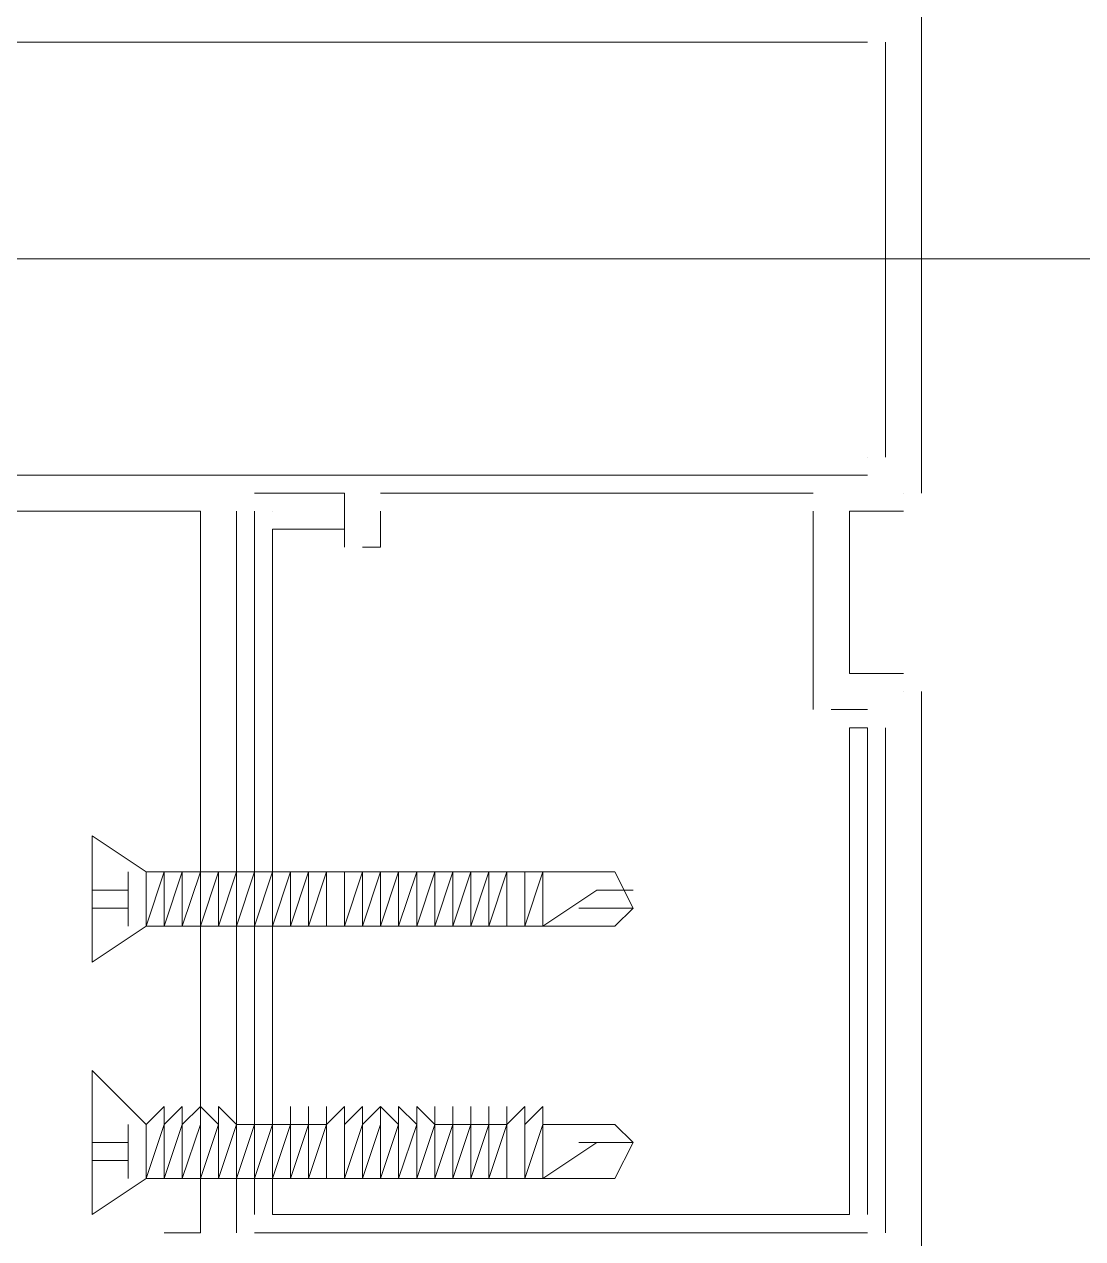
# Model space of a CAD drawing. Header units: millimetres. Extents: x 906 to 41302, y 848 to 28850.
# Drawn here: x 30548 to 30610.1, y 20603.3 to 20674.6 of the extents above; entities that cross this region are included whole.
import ezdxf

# ---------------------------------------------------------------- set-up
doc = ezdxf.new("R2010")
doc.units = ezdxf.units.MM
doc.layers.add('PDF_X-단위세대$및$주동평면도$A-DOOR', color=7, linetype='Continuous')
doc.layers.add('PDF_X-단위세대$및$주동평면도$A-ST-AXIS-CEN', color=7, linetype='Continuous')

msp = doc.modelspace()

# ---------------------------------------------------------------- linework, layer by layer
at = {"layer": 'PDF_X-단위세대$및$주동평면도$A-DOOR', "lineweight": 9}
for points in [[(30600.669, 20701.013), (30600.669, 20647.038)], [(30597.494, 20673.496), (30538.228, 20673.496)], [(30597.494, 20673.496), (30597.494, 20673.496)], [(30598.553, 20673.496), (30598.553, 20649.155)], [(30598.553, 20673.496), (30598.553, 20673.496)], [(30597.494, 20649.155), (30597.494, 20649.155)], [(30598.553, 20649.155), (30598.553, 20649.155)], [(30597.494, 20648.096), (30545.636, 20648.096)], [(30597.494, 20648.096), (30597.494, 20648.096)], [(30561.511, 20647.038), (30566.803, 20647.038)], [(30561.511, 20647.038), (30561.511, 20647.038)], [(30597.494, 20604.705), (30597.494, 20633.28), (30596.436, 20633.28), (30596.436, 20604.705), (30562.569, 20604.705), (30562.569, 20644.921), (30566.803, 20644.921), (30566.803, 20647.038), (30562.569, 20647.038)], [(30562.569, 20647.038), (30562.569, 20647.038)], [(30566.803, 20647.038), (30566.803, 20647.038)], [(30566.803, 20647.038), (30566.803, 20647.038)], [(30568.919, 20647.038), (30594.319, 20647.038)], [(30568.919, 20647.038), (30568.919, 20647.038)], [(30594.319, 20647.038), (30594.319, 20647.038)], [(30599.611, 20647.038), (30599.611, 20647.038)], [(30600.669, 20647.038), (30600.669, 20647.038)], [(30556.219, 20603.646), (30558.336, 20603.646), (30558.336, 20645.98), (30543.519, 20645.98)], [(30558.336, 20645.98), (30558.336, 20645.98)], [(30560.453, 20603.646), (30560.453, 20645.98)], [(30560.453, 20645.98), (30560.453, 20645.98)], [(30561.511, 20645.98), (30561.511, 20604.705)], [(30561.511, 20645.98), (30561.511, 20645.98)], [(30561.511, 20645.98), (30561.511, 20645.98)], [(30562.569, 20645.98), (30562.569, 20645.98)], [(30566.803, 20643.863), (30566.803, 20645.98)], [(30566.803, 20645.98), (30566.803, 20645.98)], [(30567.861, 20643.863), (30568.919, 20643.863), (30568.919, 20645.98)], [(30568.919, 20645.98), (30568.919, 20645.98)], [(30594.319, 20634.338), (30594.319, 20645.98)], [(30594.319, 20645.98), (30594.319, 20645.98)], [(30599.611, 20645.98), (30596.436, 20645.98), (30596.436, 20636.455), (30599.611, 20636.455)], [(30596.436, 20645.98), (30596.436, 20645.98)], [(30599.611, 20645.98), (30599.611, 20645.98)], [(30562.569, 20644.921), (30562.569, 20644.921)], [(30566.803, 20644.921), (30566.803, 20644.921)], [(30566.803, 20643.863), (30566.803, 20643.863)], [(30567.861, 20643.863), (30567.861, 20643.863)], [(30568.919, 20643.863), (30568.919, 20643.863)], [(30568.919, 20643.863), (30568.919, 20643.863)], [(30596.436, 20636.455), (30596.436, 20636.455)], [(30599.611, 20636.455), (30599.611, 20636.455)], [(30599.611, 20635.396), (30599.611, 20635.396)], [(30600.669, 20592.005), (30600.669, 20619.521), (30600.669, 20635.396)], [(30600.669, 20635.396), (30600.669, 20635.396)], [(30594.319, 20634.338), (30594.319, 20634.338)], [(30597.494, 20634.338), (30595.378, 20634.338)], [(30595.378, 20634.338), (30595.378, 20634.338)], [(30597.494, 20634.338), (30597.494, 20634.338)], [(30596.436, 20633.28), (30596.436, 20633.28)], [(30597.494, 20633.28), (30597.494, 20633.28)], [(30597.494, 20633.28), (30597.494, 20633.28)], [(30598.553, 20633.28), (30598.553, 20603.646)], [(30598.553, 20633.28), (30598.553, 20633.28)], [(30555.161, 20621.638), (30551.986, 20619.521), (30551.986, 20626.93), (30555.161, 20624.813), (30555.161, 20621.638), (30551.986, 20619.521), (30551.986, 20626.93), (30555.161, 20624.813), (30555.161, 20623.755)], [(30551.986, 20626.93), (30551.986, 20626.93)], [(30554.103, 20624.813), (30554.103, 20621.638)], [(30555.161, 20624.813), (30555.161, 20624.813)], [(30555.161, 20624.813), (30555.161, 20624.813)], [(30555.161, 20624.813), (30555.161, 20624.813)], [(30555.161, 20624.813), (30555.161, 20624.813)], [(30559.394, 20621.638), (30558.336, 20621.638), (30559.394, 20624.813), (30559.394, 20621.638), (30558.336, 20621.638), (30557.278, 20621.638), (30556.219, 20621.638)], [(30559.394, 20624.813), (30558.336, 20624.813), (30557.278, 20624.813), (30556.219, 20624.813)], [(30556.219, 20624.813), (30556.219, 20624.813)], [(30556.219, 20624.813), (30556.219, 20624.813)], [(30556.219, 20624.813), (30556.219, 20624.813)], [(30557.278, 20624.813), (30557.278, 20624.813)], [(30557.278, 20624.813), (30557.278, 20624.813)], [(30558.336, 20624.813), (30558.336, 20624.813)], [(30558.336, 20624.813), (30558.336, 20624.813)], [(30558.336, 20624.813), (30558.336, 20624.813)], [(30558.336, 20624.813), (30558.336, 20624.813)], [(30559.394, 20624.813), (30559.394, 20624.813)], [(30559.394, 20624.813), (30559.394, 20624.813)], [(30559.394, 20624.813), (30559.394, 20624.813)], [(30559.394, 20624.813), (30559.394, 20624.813)], [(30560.453, 20624.813), (30560.453, 20624.813)], [(30560.453, 20624.813), (30560.453, 20624.813)], [(30560.453, 20624.813), (30560.453, 20624.813)], [(30560.453, 20624.813), (30560.453, 20621.638), (30560.453, 20624.813)], [(30560.453, 20624.813), (30560.453, 20621.638), (30560.453, 20624.813)], [(30560.453, 20624.813), (30560.453, 20624.813)], [(30560.453, 20624.813), (30560.453, 20624.813)], [(30560.453, 20624.813), (30560.453, 20624.813)], [(30560.453, 20624.813), (30560.453, 20624.813)], [(30560.453, 20624.813), (30560.453, 20624.813)], [(30560.453, 20624.813), (30560.453, 20624.813)], [(30561.511, 20624.813), (30561.511, 20624.813)], [(30561.511, 20624.813), (30561.511, 20624.813)], [(30561.511, 20624.813), (30561.511, 20624.813)], [(30561.511, 20624.813), (30561.511, 20624.813)], [(30561.511, 20624.813), (30561.511, 20624.813)], [(30561.511, 20624.813), (30561.511, 20624.813)], [(30562.569, 20624.813), (30562.569, 20624.813)], [(30562.569, 20624.813), (30562.569, 20624.813)], [(30562.569, 20624.813), (30562.569, 20624.813)], [(30562.569, 20624.813), (30563.628, 20624.813), (30563.628, 20621.638)], [(30562.569, 20624.813), (30562.569, 20624.813)], [(30562.569, 20624.813), (30562.569, 20624.813)], [(30563.628, 20624.813), (30563.628, 20624.813)], [(30563.628, 20624.813), (30563.628, 20624.813)], [(30563.628, 20624.813), (30563.628, 20624.813)], [(30564.686, 20624.813), (30564.686, 20624.813)], [(30564.686, 20624.813), (30564.686, 20624.813)], [(30564.686, 20624.813), (30564.686, 20624.813)], [(30564.686, 20624.813), (30564.686, 20624.813)], [(30565.744, 20624.813), (30565.744, 20624.813)], [(30565.744, 20624.813), (30565.744, 20624.813)], [(30565.744, 20621.638), (30565.744, 20624.813), (30565.744, 20621.638)], [(30565.744, 20624.813), (30565.744, 20624.813)], [(30565.744, 20624.813), (30565.744, 20624.813)], [(30565.744, 20624.813), (30565.744, 20624.813)], [(30565.744, 20624.813), (30565.744, 20624.813)], [(30565.744, 20624.813), (30565.744, 20624.813)], [(30565.744, 20621.638), (30565.744, 20624.813), (30565.744, 20621.638)], [(30567.861, 20624.813), (30566.803, 20621.638), (30566.803, 20624.813), (30565.744, 20624.813)], [(30565.744, 20624.813), (30565.744, 20624.813)], [(30566.803, 20624.813), (30566.803, 20621.638), (30566.803, 20624.813)], [(30566.803, 20624.813), (30566.803, 20624.813)], [(30566.803, 20624.813), (30566.803, 20624.813)], [(30566.803, 20624.813), (30566.803, 20624.813)], [(30567.861, 20624.813), (30567.861, 20624.813)], [(30567.861, 20624.813), (30567.861, 20624.813)], [(30567.861, 20624.813), (30567.861, 20624.813)], [(30567.861, 20624.813), (30567.861, 20624.813)], [(30567.861, 20624.813), (30567.861, 20624.813)], [(30568.919, 20624.813), (30568.919, 20624.813)], [(30568.919, 20624.813), (30568.919, 20624.813)], [(30568.919, 20624.813), (30568.919, 20624.813)], [(30568.919, 20624.813), (30568.919, 20624.813)], [(30568.919, 20624.813), (30568.919, 20624.813)], [(30568.919, 20624.813), (30568.919, 20624.813)], [(30572.094, 20621.638), (30572.094, 20624.813), (30571.036, 20621.638), (30571.036, 20624.813), (30569.978, 20621.638), (30569.978, 20624.813), (30571.036, 20624.813), (30572.094, 20624.813), (30573.153, 20624.813), (30573.153, 20621.638), (30572.094, 20621.638), (30571.036, 20621.638)], [(30569.978, 20624.813), (30569.978, 20624.813)], [(30569.978, 20624.813), (30569.978, 20624.813)], [(30569.978, 20624.813), (30569.978, 20624.813)], [(30569.978, 20624.813), (30569.978, 20624.813)], [(30569.978, 20624.813), (30569.978, 20624.813)], [(30569.978, 20624.813), (30569.978, 20624.813)], [(30571.036, 20624.813), (30571.036, 20624.813)], [(30571.036, 20624.813), (30571.036, 20624.813)], [(30571.036, 20624.813), (30571.036, 20624.813)], [(30571.036, 20621.638), (30572.094, 20624.813), (30571.036, 20621.638)], [(30571.036, 20624.813), (30571.036, 20624.813)], [(30572.094, 20624.813), (30572.094, 20624.813)], [(30572.094, 20624.813), (30572.094, 20624.813)], [(30572.094, 20624.813), (30572.094, 20624.813)], [(30572.094, 20624.813), (30572.094, 20624.813)], [(30573.153, 20624.813), (30573.153, 20624.813)], [(30573.153, 20624.813), (30573.153, 20624.813)], [(30573.153, 20624.813), (30573.153, 20624.813)], [(30573.153, 20624.813), (30573.153, 20624.813)], [(30574.211, 20621.638), (30575.269, 20621.638), (30575.269, 20624.813)], [(30574.211, 20624.813), (30574.211, 20624.813)], [(30574.211, 20624.813), (30574.211, 20624.813)], [(30574.211, 20624.813), (30574.211, 20624.813)], [(30574.211, 20624.813), (30574.211, 20624.813)], [(30574.211, 20624.813), (30574.211, 20624.813)], [(30574.211, 20624.813), (30574.211, 20624.813)], [(30574.211, 20624.813), (30574.211, 20624.813)], [(30575.269, 20624.813), (30575.269, 20624.813)], [(30575.269, 20624.813), (30575.269, 20624.813)], [(30575.269, 20624.813), (30575.269, 20624.813)], [(30575.269, 20624.813), (30575.269, 20624.813)], [(30575.269, 20624.813), (30575.269, 20624.813)], [(30575.269, 20624.813), (30575.269, 20624.813)], [(30575.269, 20624.813), (30575.269, 20624.813)], [(30575.269, 20624.813), (30575.269, 20624.813)], [(30576.328, 20621.638), (30576.328, 20624.813), (30576.328, 20621.638)], [(30576.328, 20624.813), (30576.328, 20624.813)], [(30576.328, 20624.813), (30576.328, 20624.813)], [(30576.328, 20624.813), (30576.328, 20621.638)], [(30576.328, 20624.813), (30576.328, 20624.813)], [(30576.328, 20624.813), (30576.328, 20624.813)], [(30577.386, 20621.638), (30577.386, 20624.813), (30577.386, 20621.638)], [(30577.386, 20624.813), (30577.386, 20624.813)], [(30577.386, 20621.638), (30577.386, 20624.813), (30577.386, 20621.638)], [(30577.386, 20624.813), (30577.386, 20624.813)], [(30577.386, 20624.813), (30577.386, 20624.813)], [(30577.386, 20624.813), (30577.386, 20624.813)], [(30577.386, 20624.813), (30577.386, 20624.813)], [(30577.386, 20624.813), (30577.386, 20624.813)], [(30577.386, 20624.813), (30577.386, 20624.813)], [(30577.386, 20624.813), (30577.386, 20624.813)], [(30578.444, 20624.813), (30578.444, 20624.813)], [(30578.444, 20624.813), (30578.444, 20624.813)], [(30578.444, 20624.813), (30578.444, 20624.813)], [(30578.444, 20624.813), (30578.444, 20624.813)], [(30578.444, 20624.813), (30578.444, 20624.813)], [(30578.444, 20624.813), (30578.444, 20624.813)], [(30578.444, 20621.638), (30578.444, 20624.813), (30578.444, 20621.638)], [(30578.444, 20624.813), (30578.444, 20624.813)], [(30582.678, 20624.813), (30582.678, 20624.813)], [(30551.986, 20623.755), (30554.103, 20623.755), (30554.103, 20622.696), (30551.986, 20622.696)], [(30578.444, 20621.638), (30581.619, 20623.755), (30583.736, 20623.755)], [(30583.736, 20622.696), (30580.561, 20622.696)], [(30583.736, 20622.696), (30583.736, 20622.696)], [(30555.161, 20621.638), (30555.161, 20621.638)], [(30555.161, 20621.638), (30555.161, 20621.638)], [(30555.161, 20621.638), (30555.161, 20621.638)], [(30556.219, 20621.638), (30556.219, 20621.638)], [(30556.219, 20621.638), (30556.219, 20621.638)], [(30556.219, 20621.638), (30556.219, 20621.638)], [(30556.219, 20621.638), (30556.219, 20621.638)], [(30557.278, 20621.638), (30557.278, 20621.638)], [(30557.278, 20621.638), (30557.278, 20621.638)], [(30557.278, 20621.638), (30557.278, 20621.638)], [(30557.278, 20621.638), (30557.278, 20621.638)], [(30558.336, 20621.638), (30558.336, 20621.638)], [(30558.336, 20621.638), (30558.336, 20621.638)], [(30558.336, 20621.638), (30558.336, 20621.638)], [(30558.336, 20621.638), (30558.336, 20621.638)], [(30559.394, 20621.638), (30559.394, 20621.638)], [(30559.394, 20621.638), (30559.394, 20621.638)], [(30559.394, 20621.638), (30559.394, 20621.638)], [(30559.394, 20621.638), (30559.394, 20621.638)], [(30559.394, 20621.638), (30559.394, 20621.638)], [(30559.394, 20621.638), (30559.394, 20621.638)], [(30560.453, 20621.638), (30560.453, 20621.638)], [(30560.453, 20621.638), (30560.453, 20621.638)], [(30560.453, 20621.638), (30560.453, 20621.638)], [(30560.453, 20621.638), (30560.453, 20621.638)], [(30560.453, 20621.638), (30560.453, 20621.638)], [(30560.453, 20621.638), (30560.453, 20621.638)], [(30560.453, 20621.638), (30560.453, 20621.638)], [(30560.453, 20621.638), (30560.453, 20621.638)], [(30561.511, 20621.638), (30561.511, 20621.638)], [(30561.511, 20621.638), (30561.511, 20621.638)], [(30561.511, 20621.638), (30561.511, 20621.638)], [(30561.511, 20621.638), (30561.511, 20621.638)], [(30561.511, 20621.638), (30561.511, 20621.638)], [(30561.511, 20621.638), (30561.511, 20621.638)], [(30561.511, 20621.638), (30561.511, 20621.638)], [(30562.569, 20621.638), (30562.569, 20621.638)], [(30562.569, 20621.638), (30562.569, 20621.638)], [(30562.569, 20621.638), (30562.569, 20621.638)], [(30562.569, 20621.638), (30562.569, 20621.638)], [(30562.569, 20621.638), (30562.569, 20621.638)], [(30562.569, 20621.638), (30562.569, 20621.638)], [(30562.569, 20621.638), (30562.569, 20621.638)], [(30563.628, 20621.638), (30563.628, 20621.638)], [(30563.628, 20621.638), (30563.628, 20621.638)], [(30563.628, 20621.638), (30563.628, 20621.638)], [(30563.628, 20621.638), (30563.628, 20621.638)], [(30563.628, 20621.638), (30563.628, 20621.638)], [(30563.628, 20621.638), (30563.628, 20621.638)], [(30564.686, 20621.638), (30564.686, 20621.638)], [(30564.686, 20621.638), (30564.686, 20621.638)], [(30564.686, 20621.638), (30564.686, 20621.638)], [(30564.686, 20621.638), (30564.686, 20621.638)], [(30564.686, 20621.638), (30564.686, 20621.638)], [(30564.686, 20621.638), (30564.686, 20621.638)], [(30564.686, 20621.638), (30564.686, 20621.638)], [(30564.686, 20621.638), (30564.686, 20621.638)], [(30565.744, 20621.638), (30565.744, 20621.638)], [(30565.744, 20621.638), (30565.744, 20621.638)], [(30565.744, 20621.638), (30565.744, 20621.638)], [(30565.744, 20621.638), (30565.744, 20621.638)], [(30565.744, 20621.638), (30565.744, 20621.638)], [(30565.744, 20621.638), (30565.744, 20621.638)], [(30566.803, 20621.638), (30566.803, 20621.638)], [(30566.803, 20621.638), (30566.803, 20621.638)], [(30566.803, 20621.638), (30566.803, 20621.638)], [(30566.803, 20621.638), (30566.803, 20621.638)], [(30566.803, 20621.638), (30566.803, 20621.638)], [(30566.803, 20621.638), (30566.803, 20621.638)], [(30567.861, 20621.638), (30567.861, 20621.638)], [(30567.861, 20621.638), (30567.861, 20621.638)], [(30567.861, 20621.638), (30567.861, 20621.638)], [(30567.861, 20621.638), (30567.861, 20621.638)], [(30568.919, 20621.638), (30568.919, 20621.638)], [(30568.919, 20621.638), (30568.919, 20621.638)], [(30568.919, 20621.638), (30568.919, 20621.638)], [(30568.919, 20621.638), (30568.919, 20621.638)], [(30568.919, 20621.638), (30568.919, 20621.638)], [(30568.919, 20621.638), (30568.919, 20621.638)], [(30568.919, 20621.638), (30568.919, 20621.638)], [(30569.978, 20621.638), (30569.978, 20621.638)], [(30569.978, 20621.638), (30569.978, 20621.638)], [(30569.978, 20621.638), (30569.978, 20621.638)], [(30569.978, 20621.638), (30569.978, 20621.638)], [(30571.036, 20621.638), (30571.036, 20621.638)], [(30571.036, 20621.638), (30571.036, 20621.638)], [(30571.036, 20621.638), (30571.036, 20621.638)], [(30571.036, 20621.638), (30571.036, 20621.638)], [(30572.094, 20621.638), (30572.094, 20621.638)], [(30572.094, 20621.638), (30572.094, 20621.638)], [(30572.094, 20621.638), (30572.094, 20621.638)], [(30573.153, 20621.638), (30573.153, 20621.638)], [(30573.153, 20621.638), (30573.153, 20621.638)], [(30573.153, 20621.638), (30573.153, 20621.638)], [(30573.153, 20621.638), (30573.153, 20621.638)], [(30573.153, 20621.638), (30573.153, 20621.638)], [(30573.153, 20621.638), (30573.153, 20621.638)], [(30574.211, 20621.638), (30574.211, 20621.638)], [(30574.211, 20621.638), (30574.211, 20621.638)], [(30574.211, 20621.638), (30574.211, 20621.638)], [(30574.211, 20621.638), (30574.211, 20621.638)], [(30574.211, 20621.638), (30574.211, 20621.638)], [(30574.211, 20621.638), (30574.211, 20621.638)], [(30575.269, 20621.638), (30575.269, 20621.638)], [(30575.269, 20621.638), (30575.269, 20621.638)], [(30575.269, 20621.638), (30575.269, 20621.638)], [(30575.269, 20621.638), (30575.269, 20621.638)], [(30575.269, 20621.638), (30575.269, 20621.638)], [(30576.328, 20621.638), (30576.328, 20621.638)], [(30576.328, 20621.638), (30576.328, 20621.638)], [(30576.328, 20621.638), (30576.328, 20621.638)], [(30576.328, 20621.638), (30576.328, 20621.638)], [(30576.328, 20621.638), (30576.328, 20621.638)], [(30576.328, 20621.638), (30576.328, 20621.638)], [(30577.386, 20621.638), (30577.386, 20621.638)], [(30577.386, 20621.638), (30577.386, 20621.638)], [(30577.386, 20621.638), (30577.386, 20621.638)], [(30577.386, 20621.638), (30577.386, 20621.638)], [(30577.386, 20621.638), (30577.386, 20621.638)], [(30577.386, 20621.638), (30577.386, 20621.638)], [(30577.386, 20621.638), (30577.386, 20621.638)], [(30578.444, 20621.638), (30578.444, 20621.638)], [(30578.444, 20621.638), (30578.444, 20621.638)], [(30578.444, 20621.638), (30578.444, 20621.638)], [(30578.444, 20621.638), (30578.444, 20621.638)], [(30600.669, 20619.521), (30600.669, 20619.521)], [(30555.161, 20606.821), (30551.986, 20604.705), (30551.986, 20613.171), (30555.161, 20609.996), (30555.161, 20606.821), (30551.986, 20604.705), (30551.986, 20613.171), (30555.161, 20609.996), (30555.161, 20608.938)], [(30551.986, 20613.171), (30551.986, 20613.171)], [(30559.394, 20609.996), (30558.336, 20611.055), (30558.336, 20609.996), (30558.336, 20611.055), (30557.278, 20609.996), (30557.278, 20611.055), (30556.219, 20609.996)], [(30556.219, 20611.055), (30556.219, 20611.055)], [(30557.278, 20611.055), (30557.278, 20611.055)], [(30558.336, 20611.055), (30558.336, 20611.055)], [(30559.394, 20611.055), (30559.394, 20611.055)], [(30559.394, 20611.055), (30559.394, 20611.055)], [(30559.394, 20611.055), (30559.394, 20611.055)], [(30559.394, 20611.055), (30559.394, 20611.055)], [(30560.453, 20611.055), (30560.453, 20611.055)], [(30560.453, 20611.055), (30560.453, 20611.055)], [(30560.453, 20611.055), (30560.453, 20611.055)], [(30560.453, 20611.055), (30560.453, 20611.055)], [(30561.511, 20611.055), (30561.511, 20611.055)], [(30561.511, 20611.055), (30561.511, 20611.055)], [(30561.511, 20611.055), (30561.511, 20611.055)], [(30561.511, 20611.055), (30561.511, 20611.055)], [(30562.569, 20611.055), (30562.569, 20611.055)], [(30562.569, 20611.055), (30562.569, 20611.055)], [(30562.569, 20611.055), (30562.569, 20611.055)], [(30562.569, 20609.996), (30562.569, 20611.055), (30562.569, 20609.996), (30563.628, 20609.996), (30563.628, 20606.821)], [(30562.569, 20611.055), (30562.569, 20611.055)], [(30563.628, 20611.055), (30563.628, 20611.055)], [(30563.628, 20611.055), (30563.628, 20611.055)], [(30564.686, 20611.055), (30564.686, 20611.055)], [(30564.686, 20611.055), (30564.686, 20611.055)], [(30564.686, 20611.055), (30564.686, 20611.055)], [(30564.686, 20611.055), (30564.686, 20611.055)], [(30565.744, 20611.055), (30565.744, 20611.055)], [(30565.744, 20611.055), (30565.744, 20611.055)], [(30565.744, 20611.055), (30565.744, 20611.055)], [(30567.861, 20609.996), (30566.803, 20606.821), (30566.803, 20609.996), (30566.803, 20611.055), (30566.803, 20609.996), (30566.803, 20611.055), (30565.744, 20609.996)], [(30565.744, 20611.055), (30565.744, 20611.055)], [(30566.803, 20611.055), (30566.803, 20611.055)], [(30567.861, 20611.055), (30567.861, 20611.055)], [(30567.861, 20611.055), (30567.861, 20611.055)], [(30568.919, 20611.055), (30568.919, 20611.055)], [(30568.919, 20611.055), (30568.919, 20611.055)], [(30568.919, 20611.055), (30568.919, 20611.055)], [(30568.919, 20611.055), (30568.919, 20611.055)], [(30568.919, 20611.055), (30568.919, 20611.055)], [(30568.919, 20611.055), (30568.919, 20611.055)], [(30568.919, 20611.055), (30568.919, 20611.055)], [(30568.919, 20611.055), (30568.919, 20611.055)], [(30572.094, 20606.821), (30572.094, 20609.996), (30571.036, 20606.821), (30571.036, 20609.996), (30569.978, 20606.821), (30569.978, 20609.996), (30569.978, 20611.055), (30571.036, 20609.996), (30571.036, 20611.055), (30572.094, 20609.996), (30573.153, 20609.996), (30573.153, 20606.821), (30572.094, 20606.821), (30571.036, 20606.821)], [(30569.978, 20611.055), (30569.978, 20611.055)], [(30569.978, 20611.055), (30569.978, 20611.055)], [(30571.036, 20611.055), (30571.036, 20611.055)], [(30571.036, 20611.055), (30571.036, 20611.055)], [(30572.094, 20611.055), (30572.094, 20611.055)], [(30572.094, 20611.055), (30572.094, 20611.055)], [(30573.153, 20611.055), (30573.153, 20611.055)], [(30573.153, 20611.055), (30573.153, 20611.055)], [(30574.211, 20606.821), (30575.269, 20606.821), (30575.269, 20609.996), (30575.269, 20611.055)], [(30574.211, 20611.055), (30574.211, 20611.055)], [(30574.211, 20611.055), (30574.211, 20611.055)], [(30574.211, 20611.055), (30574.211, 20611.055)], [(30574.211, 20611.055), (30574.211, 20611.055)], [(30575.269, 20611.055), (30575.269, 20611.055)], [(30575.269, 20611.055), (30575.269, 20611.055)], [(30576.328, 20611.055), (30576.328, 20611.055)], [(30576.328, 20611.055), (30576.328, 20611.055)], [(30577.386, 20611.055), (30577.386, 20611.055)], [(30577.386, 20611.055), (30577.386, 20611.055)], [(30577.386, 20611.055), (30577.386, 20611.055)], [(30577.386, 20611.055), (30577.386, 20611.055)], [(30578.444, 20611.055), (30578.444, 20611.055)], [(30578.444, 20611.055), (30578.444, 20611.055)], [(30578.444, 20611.055), (30578.444, 20611.055)], [(30578.444, 20611.055), (30578.444, 20611.055)], [(30554.103, 20609.996), (30554.103, 20606.821)], [(30555.161, 20609.996), (30555.161, 20609.996)], [(30555.161, 20609.996), (30555.161, 20609.996)], [(30555.161, 20609.996), (30555.161, 20609.996)], [(30555.161, 20609.996), (30555.161, 20609.996)], [(30559.394, 20606.821), (30558.336, 20606.821), (30559.394, 20609.996), (30559.394, 20606.821), (30558.336, 20606.821), (30557.278, 20606.821), (30556.219, 20606.821)], [(30556.219, 20609.996), (30556.219, 20609.996)], [(30556.219, 20609.996), (30556.219, 20609.996)], [(30556.219, 20609.996), (30556.219, 20609.996)], [(30557.278, 20609.996), (30557.278, 20609.996)], [(30557.278, 20609.996), (30557.278, 20609.996)], [(30558.336, 20609.996), (30558.336, 20609.996)], [(30558.336, 20609.996), (30558.336, 20609.996)], [(30558.336, 20609.996), (30558.336, 20609.996)], [(30559.394, 20609.996), (30559.394, 20609.996)], [(30559.394, 20609.996), (30559.394, 20609.996)], [(30559.394, 20609.996), (30559.394, 20609.996)], [(30560.453, 20609.996), (30560.453, 20609.996)], [(30560.453, 20609.996), (30560.453, 20609.996)], [(30560.453, 20609.996), (30560.453, 20609.996)], [(30560.453, 20609.996), (30560.453, 20609.996)], [(30560.453, 20609.996), (30560.453, 20609.996)], [(30560.453, 20609.996), (30560.453, 20609.996)], [(30560.453, 20609.996), (30560.453, 20609.996)], [(30560.453, 20609.996), (30560.453, 20609.996)], [(30560.453, 20609.996), (30560.453, 20609.996)], [(30560.453, 20609.996), (30560.453, 20609.996)], [(30560.453, 20609.996), (30560.453, 20609.996)], [(30560.453, 20609.996), (30560.453, 20609.996)], [(30561.511, 20609.996), (30561.511, 20609.996)], [(30561.511, 20609.996), (30561.511, 20609.996)], [(30561.511, 20609.996), (30561.511, 20609.996)], [(30561.511, 20609.996), (30561.511, 20609.996)], [(30561.511, 20609.996), (30561.511, 20609.996)], [(30561.511, 20609.996), (30561.511, 20609.996)], [(30561.511, 20609.996), (30561.511, 20609.996)], [(30561.511, 20609.996), (30561.511, 20609.996)], [(30561.511, 20609.996), (30561.511, 20609.996)], [(30561.511, 20609.996), (30561.511, 20609.996)], [(30562.569, 20609.996), (30562.569, 20609.996)], [(30562.569, 20609.996), (30562.569, 20609.996)], [(30562.569, 20609.996), (30562.569, 20609.996)], [(30562.569, 20609.996), (30562.569, 20609.996)], [(30562.569, 20609.996), (30562.569, 20609.996)], [(30562.569, 20609.996), (30562.569, 20609.996)], [(30562.569, 20609.996), (30562.569, 20609.996)], [(30562.569, 20609.996), (30562.569, 20609.996)], [(30563.628, 20609.996), (30563.628, 20609.996)], [(30563.628, 20609.996), (30563.628, 20609.996)], [(30563.628, 20609.996), (30563.628, 20609.996)], [(30563.628, 20609.996), (30563.628, 20609.996)], [(30564.686, 20609.996), (30564.686, 20609.996)], [(30564.686, 20609.996), (30564.686, 20609.996)], [(30564.686, 20609.996), (30564.686, 20609.996)], [(30564.686, 20609.996), (30564.686, 20609.996)], [(30564.686, 20609.996), (30564.686, 20609.996)], [(30564.686, 20609.996), (30564.686, 20609.996)], [(30565.744, 20609.996), (30565.744, 20609.996)], [(30565.744, 20609.996), (30565.744, 20609.996)], [(30565.744, 20606.821), (30565.744, 20609.996), (30565.744, 20606.821)], [(30565.744, 20609.996), (30565.744, 20609.996)], [(30565.744, 20609.996), (30565.744, 20609.996)], [(30565.744, 20609.996), (30565.744, 20609.996)], [(30565.744, 20609.996), (30565.744, 20609.996)], [(30565.744, 20609.996), (30565.744, 20609.996)], [(30565.744, 20609.996), (30565.744, 20609.996)], [(30565.744, 20609.996), (30565.744, 20609.996)], [(30565.744, 20609.996), (30565.744, 20609.996)], [(30565.744, 20606.821), (30565.744, 20609.996), (30565.744, 20606.821)], [(30565.744, 20609.996), (30565.744, 20609.996)], [(30565.744, 20609.996), (30565.744, 20609.996)], [(30566.803, 20609.996), (30566.803, 20606.821), (30566.803, 20609.996)], [(30566.803, 20609.996), (30566.803, 20609.996)], [(30566.803, 20609.996), (30566.803, 20609.996)], [(30566.803, 20609.996), (30566.803, 20609.996)], [(30567.861, 20609.996), (30567.861, 20609.996)], [(30567.861, 20609.996), (30567.861, 20609.996)], [(30567.861, 20609.996), (30567.861, 20609.996)], [(30567.861, 20609.996), (30567.861, 20609.996)], [(30567.861, 20609.996), (30567.861, 20609.996)], [(30568.919, 20609.996), (30568.919, 20609.996)], [(30568.919, 20609.996), (30568.919, 20609.996)], [(30568.919, 20609.996), (30568.919, 20609.996)], [(30568.919, 20609.996), (30568.919, 20609.996)], [(30568.919, 20609.996), (30568.919, 20609.996)], [(30569.978, 20609.996), (30569.978, 20609.996)], [(30569.978, 20609.996), (30569.978, 20609.996)], [(30569.978, 20609.996), (30569.978, 20609.996)], [(30569.978, 20609.996), (30569.978, 20609.996)], [(30569.978, 20609.996), (30569.978, 20609.996)], [(30569.978, 20609.996), (30569.978, 20609.996)], [(30571.036, 20609.996), (30571.036, 20609.996)], [(30571.036, 20609.996), (30571.036, 20609.996)], [(30571.036, 20609.996), (30571.036, 20609.996)], [(30571.036, 20606.821), (30572.094, 20609.996), (30571.036, 20606.821)], [(30571.036, 20609.996), (30571.036, 20609.996)], [(30572.094, 20609.996), (30572.094, 20609.996)], [(30572.094, 20609.996), (30572.094, 20609.996)], [(30572.094, 20609.996), (30572.094, 20609.996)], [(30572.094, 20609.996), (30572.094, 20609.996)], [(30572.094, 20609.996), (30572.094, 20609.996)], [(30573.153, 20609.996), (30573.153, 20609.996)], [(30573.153, 20609.996), (30573.153, 20609.996)], [(30573.153, 20609.996), (30573.153, 20609.996)], [(30573.153, 20609.996), (30573.153, 20609.996)], [(30573.153, 20609.996), (30573.153, 20609.996)], [(30573.153, 20609.996), (30573.153, 20609.996)], [(30574.211, 20609.996), (30574.211, 20609.996)], [(30574.211, 20609.996), (30574.211, 20609.996)], [(30574.211, 20609.996), (30574.211, 20609.996)], [(30574.211, 20609.996), (30574.211, 20609.996)], [(30574.211, 20609.996), (30574.211, 20609.996)], [(30574.211, 20609.996), (30574.211, 20609.996)], [(30574.211, 20609.996), (30574.211, 20609.996)], [(30574.211, 20609.996), (30574.211, 20609.996)], [(30574.211, 20609.996), (30574.211, 20609.996)], [(30574.211, 20609.996), (30574.211, 20609.996)], [(30574.211, 20609.996), (30574.211, 20609.996)], [(30575.269, 20609.996), (30575.269, 20609.996)], [(30575.269, 20609.996), (30575.269, 20609.996)], [(30575.269, 20609.996), (30575.269, 20609.996)], [(30575.269, 20609.996), (30575.269, 20609.996)], [(30575.269, 20609.996), (30575.269, 20609.996)], [(30575.269, 20609.996), (30575.269, 20609.996)], [(30575.269, 20609.996), (30575.269, 20609.996)], [(30575.269, 20609.996), (30575.269, 20609.996)], [(30576.328, 20606.821), (30576.328, 20609.996), (30576.328, 20606.821)], [(30576.328, 20609.996), (30576.328, 20609.996)], [(30576.328, 20609.996), (30576.328, 20609.996)], [(30576.328, 20609.996), (30576.328, 20606.821)], [(30576.328, 20609.996), (30576.328, 20609.996)], [(30576.328, 20609.996), (30576.328, 20609.996)], [(30576.328, 20609.996), (30576.328, 20609.996)], [(30577.386, 20606.821), (30577.386, 20609.996), (30577.386, 20606.821)], [(30577.386, 20609.996), (30577.386, 20609.996)], [(30577.386, 20606.821), (30577.386, 20609.996), (30577.386, 20606.821)], [(30577.386, 20609.996), (30577.386, 20609.996)], [(30577.386, 20609.996), (30577.386, 20609.996)], [(30577.386, 20609.996), (30577.386, 20609.996)], [(30577.386, 20609.996), (30577.386, 20609.996)], [(30577.386, 20609.996), (30577.386, 20609.996)], [(30577.386, 20609.996), (30577.386, 20609.996)], [(30577.386, 20609.996), (30577.386, 20609.996)], [(30578.444, 20609.996), (30578.444, 20609.996)], [(30578.444, 20609.996), (30578.444, 20609.996)], [(30578.444, 20609.996), (30578.444, 20609.996)], [(30578.444, 20609.996), (30578.444, 20609.996)], [(30578.444, 20609.996), (30578.444, 20609.996)], [(30578.444, 20609.996), (30578.444, 20609.996)], [(30578.444, 20606.821), (30578.444, 20609.996), (30578.444, 20606.821)], [(30578.444, 20609.996), (30578.444, 20609.996)], [(30582.678, 20609.996), (30582.678, 20609.996)], [(30551.986, 20608.938), (30554.103, 20608.938), (30554.103, 20607.88), (30551.986, 20607.88)], [(30578.444, 20606.821), (30581.619, 20608.938), (30583.736, 20608.938), (30580.561, 20608.938)], [(30583.736, 20608.938), (30583.736, 20608.938)], [(30555.161, 20606.821), (30555.161, 20606.821)], [(30555.161, 20606.821), (30555.161, 20606.821)], [(30555.161, 20606.821), (30555.161, 20606.821)], [(30556.219, 20606.821), (30556.219, 20606.821)], [(30556.219, 20606.821), (30556.219, 20606.821)], [(30556.219, 20606.821), (30556.219, 20606.821)], [(30556.219, 20606.821), (30556.219, 20606.821)], [(30557.278, 20606.821), (30557.278, 20606.821)], [(30557.278, 20606.821), (30557.278, 20606.821)], [(30557.278, 20606.821), (30557.278, 20606.821)], [(30557.278, 20606.821), (30557.278, 20606.821)], [(30558.336, 20606.821), (30558.336, 20606.821)], [(30558.336, 20606.821), (30558.336, 20606.821)], [(30558.336, 20606.821), (30558.336, 20606.821)], [(30558.336, 20606.821), (30558.336, 20606.821)], [(30559.394, 20606.821), (30559.394, 20606.821)], [(30559.394, 20606.821), (30559.394, 20606.821)], [(30559.394, 20606.821), (30559.394, 20606.821)], [(30559.394, 20606.821), (30559.394, 20606.821)], [(30559.394, 20606.821), (30559.394, 20606.821)], [(30559.394, 20606.821), (30559.394, 20606.821)], [(30560.453, 20606.821), (30560.453, 20606.821)], [(30560.453, 20606.821), (30560.453, 20606.821)], [(30560.453, 20606.821), (30560.453, 20606.821)], [(30560.453, 20606.821), (30560.453, 20606.821)], [(30560.453, 20606.821), (30560.453, 20606.821)], [(30560.453, 20606.821), (30560.453, 20606.821)], [(30560.453, 20606.821), (30560.453, 20606.821)], [(30560.453, 20606.821), (30560.453, 20606.821)], [(30561.511, 20606.821), (30561.511, 20606.821)], [(30561.511, 20606.821), (30561.511, 20606.821)], [(30561.511, 20606.821), (30561.511, 20606.821)], [(30561.511, 20606.821), (30561.511, 20606.821)], [(30561.511, 20606.821), (30561.511, 20606.821)], [(30561.511, 20606.821), (30561.511, 20606.821)], [(30561.511, 20606.821), (30561.511, 20606.821)], [(30562.569, 20606.821), (30562.569, 20606.821)], [(30562.569, 20606.821), (30562.569, 20606.821)], [(30562.569, 20606.821), (30562.569, 20606.821)], [(30562.569, 20606.821), (30562.569, 20606.821)], [(30562.569, 20606.821), (30562.569, 20606.821)], [(30562.569, 20606.821), (30562.569, 20606.821)], [(30562.569, 20606.821), (30562.569, 20606.821)], [(30563.628, 20606.821), (30563.628, 20606.821)], [(30563.628, 20606.821), (30563.628, 20606.821)], [(30563.628, 20606.821), (30563.628, 20606.821)], [(30563.628, 20606.821), (30563.628, 20606.821)], [(30563.628, 20606.821), (30563.628, 20606.821)], [(30563.628, 20606.821), (30563.628, 20606.821)], [(30564.686, 20606.821), (30564.686, 20606.821)], [(30564.686, 20606.821), (30564.686, 20606.821)], [(30564.686, 20606.821), (30564.686, 20606.821)], [(30564.686, 20606.821), (30564.686, 20606.821)], [(30564.686, 20606.821), (30564.686, 20606.821)], [(30564.686, 20606.821), (30564.686, 20606.821)], [(30564.686, 20606.821), (30564.686, 20606.821)], [(30564.686, 20606.821), (30564.686, 20606.821)], [(30565.744, 20606.821), (30565.744, 20606.821)], [(30565.744, 20606.821), (30565.744, 20606.821)], [(30565.744, 20606.821), (30565.744, 20606.821)], [(30565.744, 20606.821), (30565.744, 20606.821)], [(30565.744, 20606.821), (30565.744, 20606.821)], [(30565.744, 20606.821), (30565.744, 20606.821)], [(30566.803, 20606.821), (30566.803, 20606.821)], [(30566.803, 20606.821), (30566.803, 20606.821)], [(30566.803, 20606.821), (30566.803, 20606.821)], [(30566.803, 20606.821), (30566.803, 20606.821)], [(30566.803, 20606.821), (30566.803, 20606.821)], [(30566.803, 20606.821), (30566.803, 20606.821)], [(30567.861, 20606.821), (30567.861, 20606.821)], [(30567.861, 20606.821), (30567.861, 20606.821)], [(30567.861, 20606.821), (30567.861, 20606.821)], [(30567.861, 20606.821), (30567.861, 20606.821)], [(30568.919, 20606.821), (30568.919, 20606.821)], [(30568.919, 20606.821), (30568.919, 20606.821)], [(30568.919, 20606.821), (30568.919, 20606.821)], [(30568.919, 20606.821), (30568.919, 20606.821)], [(30568.919, 20606.821), (30568.919, 20606.821)], [(30568.919, 20606.821), (30568.919, 20606.821)], [(30568.919, 20606.821), (30568.919, 20606.821)], [(30569.978, 20606.821), (30569.978, 20606.821)], [(30569.978, 20606.821), (30569.978, 20606.821)], [(30569.978, 20606.821), (30569.978, 20606.821)], [(30569.978, 20606.821), (30569.978, 20606.821)], [(30571.036, 20606.821), (30571.036, 20606.821)], [(30571.036, 20606.821), (30571.036, 20606.821)], [(30571.036, 20606.821), (30571.036, 20606.821)], [(30571.036, 20606.821), (30571.036, 20606.821)], [(30572.094, 20606.821), (30572.094, 20606.821)], [(30572.094, 20606.821), (30572.094, 20606.821)], [(30572.094, 20606.821), (30572.094, 20606.821)], [(30573.153, 20606.821), (30573.153, 20606.821)], [(30573.153, 20606.821), (30573.153, 20606.821)], [(30573.153, 20606.821), (30573.153, 20606.821)], [(30573.153, 20606.821), (30573.153, 20606.821)], [(30573.153, 20606.821), (30573.153, 20606.821)], [(30573.153, 20606.821), (30573.153, 20606.821)], [(30574.211, 20606.821), (30574.211, 20606.821)], [(30574.211, 20606.821), (30574.211, 20606.821)], [(30574.211, 20606.821), (30574.211, 20606.821)], [(30574.211, 20606.821), (30574.211, 20606.821)], [(30574.211, 20606.821), (30574.211, 20606.821)], [(30574.211, 20606.821), (30574.211, 20606.821)], [(30575.269, 20606.821), (30575.269, 20606.821)], [(30575.269, 20606.821), (30575.269, 20606.821)], [(30575.269, 20606.821), (30575.269, 20606.821)], [(30575.269, 20606.821), (30575.269, 20606.821)], [(30575.269, 20606.821), (30575.269, 20606.821)], [(30576.328, 20606.821), (30576.328, 20606.821)], [(30576.328, 20606.821), (30576.328, 20606.821)], [(30576.328, 20606.821), (30576.328, 20606.821)], [(30576.328, 20606.821), (30576.328, 20606.821)], [(30576.328, 20606.821), (30576.328, 20606.821)], [(30576.328, 20606.821), (30576.328, 20606.821)], [(30577.386, 20606.821), (30577.386, 20606.821)], [(30577.386, 20606.821), (30577.386, 20606.821)], [(30577.386, 20606.821), (30577.386, 20606.821)], [(30577.386, 20606.821), (30577.386, 20606.821)], [(30577.386, 20606.821), (30577.386, 20606.821)], [(30577.386, 20606.821), (30577.386, 20606.821)], [(30577.386, 20606.821), (30577.386, 20606.821)], [(30578.444, 20606.821), (30578.444, 20606.821)], [(30578.444, 20606.821), (30578.444, 20606.821)], [(30578.444, 20606.821), (30578.444, 20606.821)], [(30578.444, 20606.821), (30578.444, 20606.821)], [(30562.569, 20604.705), (30562.569, 20604.705)], [(30562.569, 20604.705), (30562.569, 20604.705)], [(30596.436, 20604.705), (30596.436, 20604.705)], [(30596.436, 20604.705), (30596.436, 20604.705)], [(30597.494, 20604.705), (30597.494, 20604.705)], [(30556.219, 20603.646), (30556.219, 20603.646)], [(30558.336, 20603.646), (30558.336, 20603.646)], [(30560.453, 20603.646), (30560.453, 20603.646)], [(30561.511, 20603.646), (30597.494, 20603.646)], [(30561.511, 20603.646), (30561.511, 20603.646)], [(30562.569, 20603.646), (30596.436, 20603.646)], [(30562.569, 20603.646), (30562.569, 20603.646)], [(30596.436, 20603.646), (30596.436, 20603.646)], [(30597.494, 20603.646), (30597.494, 20603.646)], [(30598.553, 20603.646), (30598.553, 20603.646)]]:
    msp.add_lwpolyline(points, dxfattribs=at)
for points in [[(30555.161, 20621.638), (30556.219, 20624.813), (30555.161, 20624.813)], [(30556.219, 20624.813), (30555.161, 20621.638), (30556.219, 20621.638)], [(30556.219, 20621.638), (30557.278, 20624.813), (30556.219, 20624.813)], [(30557.278, 20624.813), (30556.219, 20621.638), (30557.278, 20621.638)], [(30557.278, 20624.813), (30557.278, 20621.638), (30558.336, 20624.813)], [(30558.336, 20621.638), (30558.336, 20624.813), (30557.278, 20621.638)], [(30558.336, 20624.813), (30558.336, 20621.638), (30559.394, 20624.813)], [(30576.328, 20621.638), (30577.386, 20621.638), (30578.444, 20624.813), (30577.386, 20624.813), (30576.328, 20624.813), (30575.269, 20624.813), (30574.211, 20624.813), (30573.153, 20624.813), (30572.094, 20624.813), (30571.036, 20624.813), (30569.978, 20624.813), (30568.919, 20624.813), (30567.861, 20624.813), (30566.803, 20624.813), (30565.744, 20624.813), (30564.686, 20624.813), (30563.628, 20624.813), (30562.569, 20624.813), (30561.511, 20624.813), (30560.453, 20624.813), (30559.394, 20624.813), (30558.336, 20621.638), (30559.394, 20621.638), (30560.453, 20621.638), (30561.511, 20621.638), (30562.569, 20621.638), (30563.628, 20621.638), (30564.686, 20621.638), (30565.744, 20621.638), (30566.803, 20621.638), (30567.861, 20621.638), (30568.919, 20621.638), (30569.978, 20621.638), (30571.036, 20621.638), (30572.094, 20621.638), (30573.153, 20621.638), (30574.211, 20621.638), (30575.269, 20621.638)], [(30559.394, 20624.813), (30559.394, 20621.638), (30560.453, 20621.638), (30561.511, 20621.638), (30562.569, 20621.638), (30562.569, 20624.813), (30561.511, 20624.813), (30560.453, 20624.813)], [(30559.394, 20624.813), (30559.394, 20621.638), (30560.453, 20624.813)], [(30559.394, 20624.813), (30560.453, 20624.813), (30559.394, 20621.638)], [(30560.453, 20621.638), (30560.453, 20624.813), (30559.394, 20621.638)], [(30560.453, 20624.813), (30559.394, 20621.638), (30560.453, 20621.638)], [(30561.511, 20621.638), (30561.511, 20624.813), (30560.453, 20621.638)], [(30561.511, 20621.638), (30560.453, 20621.638), (30561.511, 20624.813)], [(30560.453, 20621.638), (30561.511, 20624.813), (30560.453, 20624.813)], [(30560.453, 20621.638), (30560.453, 20624.813), (30561.511, 20624.813)], [(30561.511, 20624.813), (30561.511, 20621.638), (30562.569, 20624.813)], [(30562.569, 20624.813), (30561.511, 20621.638), (30562.569, 20621.638)], [(30562.569, 20624.813), (30562.569, 20621.638), (30561.511, 20621.638)], [(30561.511, 20624.813), (30561.511, 20621.638), (30562.569, 20624.813)], [(30562.569, 20624.813), (30562.569, 20621.638), (30563.628, 20624.813)], [(30563.628, 20624.813), (30562.569, 20621.638), (30563.628, 20621.638)], [(30563.628, 20624.813), (30563.628, 20621.638), (30564.686, 20624.813)], [(30564.686, 20624.813), (30563.628, 20621.638), (30564.686, 20621.638), (30565.744, 20621.638), (30565.744, 20624.813)], [(30564.686, 20624.813), (30563.628, 20621.638), (30564.686, 20621.638)], [(30564.686, 20624.813), (30564.686, 20621.638), (30563.628, 20621.638)], [(30564.686, 20624.813), (30564.686, 20621.638), (30565.744, 20624.813)], [(30564.686, 20624.813), (30564.686, 20621.638), (30565.744, 20624.813)], [(30565.744, 20621.638), (30565.744, 20624.813), (30564.686, 20621.638)], [(30565.744, 20621.638), (30565.744, 20624.813), (30564.686, 20621.638)], [(30566.803, 20624.813), (30565.744, 20624.813), (30565.744, 20621.638), (30566.803, 20621.638)], [(30566.803, 20621.638), (30567.861, 20624.813), (30566.803, 20624.813)], [(30567.861, 20621.638), (30566.803, 20621.638), (30567.861, 20624.813)], [(30568.919, 20624.813), (30567.861, 20621.638), (30568.919, 20621.638)], [(30568.919, 20624.813), (30568.919, 20621.638), (30567.861, 20621.638)], [(30567.861, 20624.813), (30567.861, 20621.638), (30568.919, 20621.638), (30569.978, 20624.813), (30568.919, 20624.813)], [(30567.861, 20621.638), (30568.919, 20624.813), (30567.861, 20624.813)], [(30567.861, 20621.638), (30567.861, 20624.813), (30568.919, 20624.813)], [(30568.919, 20624.813), (30568.919, 20621.638), (30569.978, 20624.813)], [(30568.919, 20624.813), (30569.978, 20624.813), (30568.919, 20621.638)], [(30569.978, 20621.638), (30569.978, 20624.813), (30568.919, 20621.638)], [(30569.978, 20621.638), (30571.036, 20624.813), (30569.978, 20624.813)], [(30571.036, 20621.638), (30571.036, 20624.813), (30569.978, 20621.638)], [(30571.036, 20621.638), (30572.094, 20624.813), (30571.036, 20624.813)], [(30572.094, 20624.813), (30571.036, 20621.638), (30572.094, 20621.638)], [(30572.094, 20621.638), (30573.153, 20621.638), (30573.153, 20624.813)], [(30572.094, 20624.813), (30572.094, 20621.638), (30573.153, 20624.813)], [(30574.211, 20621.638), (30574.211, 20624.813), (30573.153, 20621.638)], [(30574.211, 20621.638), (30573.153, 20621.638), (30574.211, 20624.813)], [(30574.211, 20621.638), (30575.269, 20624.813), (30574.211, 20624.813), (30573.153, 20621.638)], [(30573.153, 20621.638), (30574.211, 20624.813), (30573.153, 20624.813)], [(30575.269, 20624.813), (30574.211, 20621.638), (30575.269, 20621.638)], [(30574.211, 20621.638), (30575.269, 20624.813), (30574.211, 20624.813)], [(30574.211, 20621.638), (30575.269, 20624.813), (30574.211, 20624.813)], [(30576.328, 20624.813), (30575.269, 20621.638), (30576.328, 20621.638)], [(30575.269, 20621.638), (30576.328, 20624.813), (30575.269, 20624.813)], [(30576.328, 20624.813), (30576.328, 20621.638), (30577.386, 20621.638), (30578.444, 20621.638), (30578.444, 20624.813), (30577.386, 20624.813)], [(30576.328, 20624.813), (30576.328, 20621.638), (30577.386, 20621.638), (30577.386, 20624.813)], [(30576.328, 20624.813), (30576.328, 20621.638), (30577.386, 20621.638), (30577.386, 20624.813)], [(30578.444, 20621.638), (30578.444, 20624.813), (30577.386, 20621.638)], [(30577.386, 20621.638), (30578.444, 20624.813), (30577.386, 20624.813)], [(30577.386, 20621.638), (30577.386, 20624.813), (30578.444, 20624.813)], [(30582.678, 20621.638), (30583.736, 20622.696), (30582.678, 20624.813), (30578.444, 20624.813), (30578.444, 20621.638)], [(30555.161, 20606.821), (30556.219, 20609.996), (30556.219, 20611.055), (30555.161, 20609.996)], [(30556.219, 20606.821), (30557.278, 20609.996), (30557.278, 20611.055), (30556.219, 20609.996)], [(30557.278, 20609.996), (30557.278, 20606.821), (30558.336, 20609.996), (30558.336, 20611.055)], [(30558.336, 20609.996), (30558.336, 20606.821), (30559.394, 20609.996), (30558.336, 20611.055)], [(30576.328, 20606.821), (30577.386, 20606.821), (30578.444, 20609.996), (30578.444, 20611.055), (30577.386, 20609.996), (30577.386, 20611.055), (30576.328, 20609.996), (30576.328, 20611.055), (30576.328, 20609.996), (30575.269, 20609.996), (30575.269, 20611.055), (30575.269, 20609.996), (30574.211, 20609.996), (30574.211, 20611.055), (30574.211, 20609.996), (30573.153, 20609.996), (30573.153, 20611.055), (30573.153, 20609.996), (30572.094, 20609.996), (30572.094, 20611.055), (30572.094, 20609.996), (30571.036, 20611.055), (30571.036, 20609.996), (30569.978, 20611.055), (30569.978, 20609.996), (30568.919, 20611.055), (30568.919, 20609.996), (30568.919, 20611.055), (30567.861, 20609.996), (30567.861, 20611.055), (30566.803, 20609.996), (30566.803, 20611.055), (30565.744, 20609.996), (30565.744, 20611.055), (30565.744, 20609.996), (30564.686, 20609.996), (30564.686, 20611.055), (30564.686, 20609.996), (30563.628, 20609.996), (30563.628, 20611.055), (30563.628, 20609.996), (30562.569, 20609.996), (30562.569, 20611.055), (30562.569, 20609.996), (30561.511, 20609.996), (30561.511, 20611.055), (30561.511, 20609.996), (30560.453, 20609.996), (30560.453, 20611.055), (30560.453, 20609.996), (30559.394, 20611.055), (30559.394, 20609.996), (30558.336, 20606.821), (30559.394, 20606.821), (30560.453, 20606.821), (30561.511, 20606.821), (30562.569, 20606.821), (30563.628, 20606.821), (30564.686, 20606.821), (30565.744, 20606.821), (30566.803, 20606.821), (30567.861, 20606.821), (30568.919, 20606.821), (30569.978, 20606.821), (30571.036, 20606.821), (30572.094, 20606.821), (30573.153, 20606.821), (30574.211, 20606.821), (30575.269, 20606.821)], [(30559.394, 20609.996), (30559.394, 20606.821), (30560.453, 20606.821), (30561.511, 20606.821), (30562.569, 20606.821), (30562.569, 20609.996), (30562.569, 20611.055), (30562.569, 20609.996), (30561.511, 20609.996), (30561.511, 20611.055), (30561.511, 20609.996), (30560.453, 20609.996), (30560.453, 20611.055), (30560.453, 20609.996), (30559.394, 20611.055)], [(30559.394, 20609.996), (30559.394, 20606.821), (30560.453, 20609.996), (30559.394, 20611.055)], [(30559.394, 20609.996), (30559.394, 20606.821), (30560.453, 20609.996), (30559.394, 20611.055)], [(30561.511, 20606.821), (30561.511, 20609.996), (30561.511, 20611.055), (30561.511, 20609.996), (30560.453, 20606.821)], [(30561.511, 20606.821), (30560.453, 20606.821), (30561.511, 20609.996), (30561.511, 20611.055), (30561.511, 20609.996)], [(30560.453, 20609.996), (30560.453, 20606.821), (30560.453, 20609.996), (30560.453, 20611.055)], [(30560.453, 20609.996), (30560.453, 20606.821), (30560.453, 20609.996), (30560.453, 20611.055)], [(30562.569, 20609.996), (30561.511, 20606.821), (30562.569, 20606.821), (30562.569, 20609.996), (30562.569, 20611.055)], [(30562.569, 20609.996), (30561.511, 20606.821), (30562.569, 20606.821), (30562.569, 20609.996), (30562.569, 20611.055)], [(30563.628, 20609.996), (30562.569, 20606.821), (30563.628, 20606.821), (30563.628, 20609.996), (30563.628, 20611.055)], [(30564.686, 20609.996), (30563.628, 20606.821), (30564.686, 20606.821), (30565.744, 20606.821), (30565.744, 20609.996), (30565.744, 20611.055), (30565.744, 20609.996), (30564.686, 20609.996), (30564.686, 20611.055)], [(30564.686, 20609.996), (30563.628, 20606.821), (30564.686, 20606.821), (30564.686, 20609.996), (30564.686, 20611.055)], [(30564.686, 20609.996), (30563.628, 20606.821), (30564.686, 20606.821), (30564.686, 20609.996), (30564.686, 20611.055)], [(30565.744, 20606.821), (30565.744, 20609.996), (30565.744, 20611.055), (30565.744, 20609.996), (30564.686, 20606.821)], [(30565.744, 20606.821), (30565.744, 20609.996), (30565.744, 20611.055), (30565.744, 20609.996), (30564.686, 20606.821)], [(30566.803, 20611.055), (30565.744, 20609.996), (30565.744, 20606.821), (30566.803, 20606.821), (30566.803, 20609.996)], [(30566.803, 20606.821), (30567.861, 20609.996), (30567.861, 20611.055), (30566.803, 20609.996)], [(30567.861, 20609.996), (30567.861, 20606.821), (30568.919, 20606.821), (30569.978, 20609.996), (30568.919, 20611.055), (30568.919, 20609.996), (30568.919, 20611.055)], [(30567.861, 20606.821), (30568.919, 20609.996), (30568.919, 20611.055), (30567.861, 20609.996)], [(30567.861, 20606.821), (30567.861, 20609.996), (30568.919, 20611.055), (30568.919, 20609.996)], [(30568.919, 20609.996), (30568.919, 20606.821), (30569.978, 20609.996), (30568.919, 20611.055)], [(30568.919, 20609.996), (30568.919, 20606.821), (30569.978, 20609.996), (30568.919, 20611.055)], [(30569.978, 20606.821), (30571.036, 20609.996), (30569.978, 20611.055), (30569.978, 20609.996)], [(30571.036, 20606.821), (30572.094, 20609.996), (30571.036, 20611.055), (30571.036, 20609.996)], [(30572.094, 20609.996), (30571.036, 20606.821), (30572.094, 20606.821), (30572.094, 20609.996), (30572.094, 20611.055)], [(30572.094, 20606.821), (30573.153, 20606.821), (30573.153, 20609.996), (30573.153, 20611.055), (30573.153, 20609.996)], [(30574.211, 20606.821), (30574.211, 20609.996), (30574.211, 20611.055), (30574.211, 20609.996), (30573.153, 20606.821)], [(30574.211, 20606.821), (30573.153, 20606.821), (30574.211, 20609.996), (30574.211, 20611.055), (30574.211, 20609.996)], [(30574.211, 20606.821), (30575.269, 20609.996), (30574.211, 20609.996), (30574.211, 20611.055), (30574.211, 20609.996), (30573.153, 20606.821)], [(30575.269, 20609.996), (30574.211, 20606.821), (30575.269, 20606.821), (30575.269, 20609.996), (30575.269, 20611.055)], [(30576.328, 20609.996), (30575.269, 20606.821), (30576.328, 20606.821), (30576.328, 20609.996), (30576.328, 20611.055)], [(30576.328, 20609.996), (30576.328, 20606.821), (30577.386, 20606.821), (30578.444, 20606.821), (30578.444, 20609.996), (30578.444, 20611.055), (30577.386, 20609.996), (30577.386, 20611.055)], [(30576.328, 20609.996), (30576.328, 20606.821), (30577.386, 20606.821), (30577.386, 20609.996), (30577.386, 20611.055)], [(30576.328, 20609.996), (30576.328, 20606.821), (30577.386, 20606.821), (30577.386, 20609.996), (30577.386, 20611.055)], [(30577.386, 20606.821), (30578.444, 20609.996), (30578.444, 20611.055), (30577.386, 20609.996)], [(30577.386, 20606.821), (30577.386, 20609.996), (30578.444, 20611.055), (30578.444, 20609.996)], [(30556.219, 20609.996), (30555.161, 20606.821), (30556.219, 20606.821)], [(30557.278, 20609.996), (30556.219, 20606.821), (30557.278, 20606.821)], [(30558.336, 20606.821), (30558.336, 20609.996), (30557.278, 20606.821)], [(30560.453, 20606.821), (30560.453, 20609.996), (30559.394, 20606.821)], [(30560.453, 20609.996), (30559.394, 20606.821), (30560.453, 20606.821)], [(30560.453, 20606.821), (30561.511, 20609.996), (30560.453, 20609.996)], [(30560.453, 20606.821), (30560.453, 20609.996), (30561.511, 20609.996)], [(30561.511, 20609.996), (30561.511, 20606.821), (30562.569, 20609.996)], [(30561.511, 20609.996), (30561.511, 20606.821), (30562.569, 20609.996)], [(30562.569, 20609.996), (30562.569, 20606.821), (30563.628, 20609.996)], [(30563.628, 20609.996), (30563.628, 20606.821), (30564.686, 20609.996)], [(30564.686, 20609.996), (30564.686, 20606.821), (30565.744, 20609.996)], [(30564.686, 20609.996), (30564.686, 20606.821), (30565.744, 20609.996)], [(30567.861, 20606.821), (30566.803, 20606.821), (30567.861, 20609.996)], [(30568.919, 20609.996), (30567.861, 20606.821), (30568.919, 20606.821)], [(30568.919, 20609.996), (30568.919, 20606.821), (30567.861, 20606.821)], [(30569.978, 20606.821), (30569.978, 20609.996), (30568.919, 20606.821)], [(30571.036, 20606.821), (30571.036, 20609.996), (30569.978, 20606.821)], [(30572.094, 20609.996), (30572.094, 20606.821), (30573.153, 20609.996)], [(30573.153, 20606.821), (30574.211, 20609.996), (30573.153, 20609.996)], [(30574.211, 20606.821), (30575.269, 20609.996), (30574.211, 20609.996)], [(30574.211, 20606.821), (30575.269, 20609.996), (30574.211, 20609.996)], [(30575.269, 20606.821), (30576.328, 20609.996), (30575.269, 20609.996)], [(30578.444, 20606.821), (30578.444, 20609.996), (30577.386, 20606.821)], [(30582.678, 20606.821), (30583.736, 20608.938), (30582.678, 20609.996), (30578.444, 20609.996), (30578.444, 20606.821)]]:
    msp.add_lwpolyline(points, close=True, dxfattribs=at)
at = {"layer": 'PDF_X-단위세대$및$주동평면도$A-ST-AXIS-CEN', "lineweight": 5}
msp.add_lwpolyline([(30925.578, 20660.796), (29160.277, 20660.796)], dxfattribs=at)

doc.saveas('drawing.dxf')
